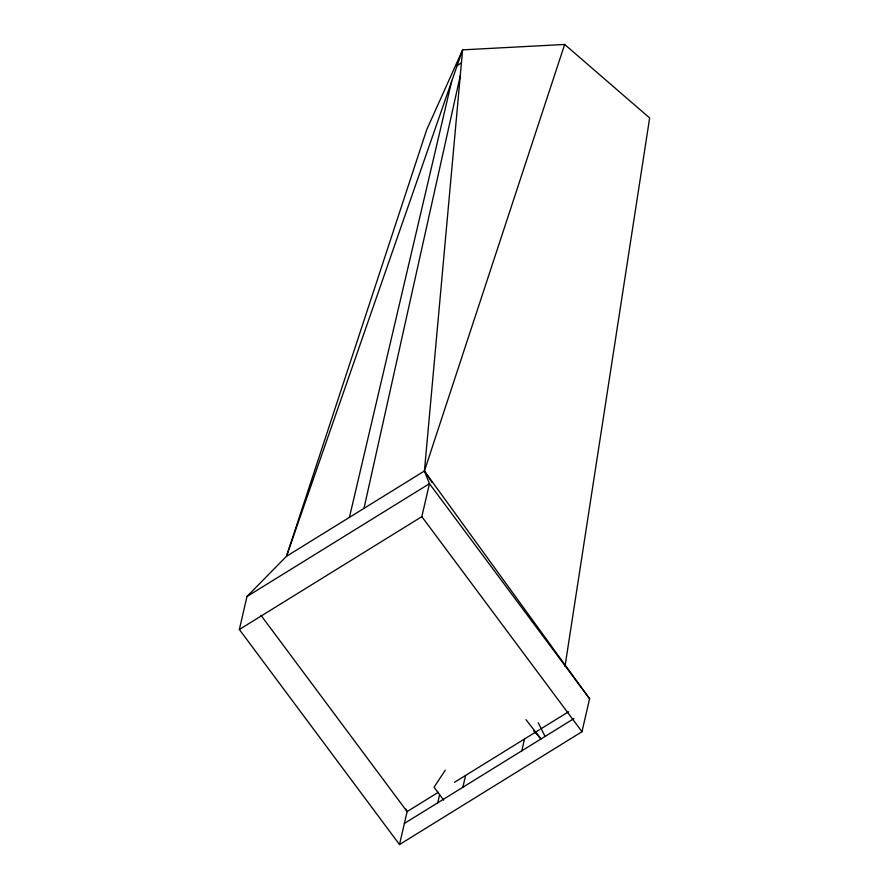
<?xml version="1.0" encoding="UTF-8"?>
<svg xmlns="http://www.w3.org/2000/svg" width="889" height="889" viewBox="0 0 889 889"><rect width="100%" height="100%" fill="white"/><g stroke="black" fill="none" stroke-linecap="round" stroke-linejoin="round"><path stroke-width="1.33" d="M565.004 666.339L649.648 117.959L564.659 44.45L462.613 49.862L426.687 129.761L286.458 556.314L246.964 596.519L239.352 629.49L399.494 844.55L581.973 731.714L589.596 698.754L424.431 470.992L462.613 49.862L286.458 556.314L424.431 470.992L564.659 44.45M363.979 508.375L460.269 75.765M521.854 750.794L524.443 739.137M239.352 629.49L421.831 516.653L429.443 483.683L424.431 470.992L432.087 482.549M399.494 844.55L407.118 811.59L405.929 809.079M462.869 787.265L465.58 775.53M437.732 802.823L439.588 794.866M349.433 517.376L451.668 81.332M445.3 770.174L434.054 787.187L443.711 800.144M457.135 65.597L461.435 62.808M246.964 596.519L429.443 483.683L589.596 698.754M438.344 792.277L407.118 811.59L260.999 615.366M454.535 782.264L539.49 729.736M540.656 729.013L568.616 711.722M404.373 823.436L573.916 718.601M525.966 719.657L540.968 738.97L535.389 732.269M533.733 731.025L535.411 733.047M421.831 516.653L581.973 731.714M538.289 722.801L545.068 736.448"/></g></svg>
